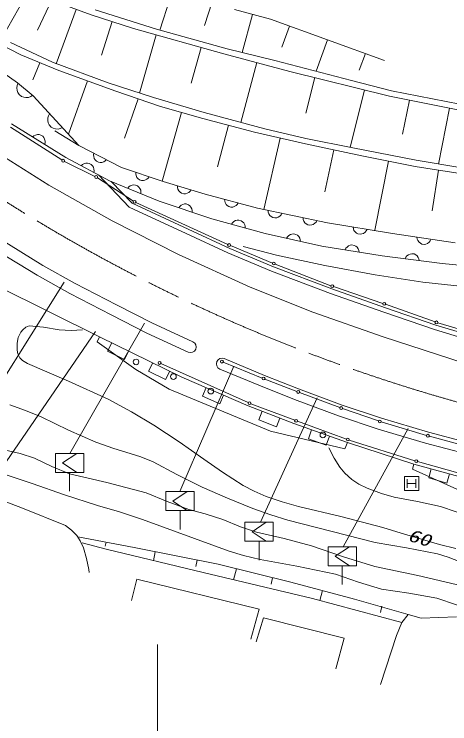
# Model space of a CAD drawing. Units: millimetres, scale not verified. Extents: x 40000 to 680000, y 20000 to 380000.
# Drawn here: x 93450 to 139506, y 245711 to 320784 of the extents above; entities that cross this region are included whole.
import ezdxf
from ezdxf.enums import TextEntityAlignment as Align

# ---------------------------------------------------------------- set-up
doc = ezdxf.new("R2010")
doc.units = ezdxf.units.MM
doc.header["$LTSCALE"] = 1000
doc.linetypes.add('CHAIN', pattern=[18.5, 12, -1.5, 3.5, -1.5])
for name, color, linetype, lineweight in [('M-BGD', 7, 'Continuous', 13), ('M-BGD-EXST', 7, 'Continuous', 13), ('M-BMK', 2, 'CHAIN', 13), ('M-STR-HTXT', 7, 'Continuous', 13), ('M-STR-STRC', 7, 'Continuous', 13)]:
    doc.layers.add(name, color=color, linetype=linetype, lineweight=lineweight)
doc.styles.add('ＭＳ ゴシック', font='')
doc.styles.get('ＭＳ ゴシック').set_extended_font_data('MS Gothic')

msp = doc.modelspace()

# ---------------------------------------------------------------- linework, layer by layer
at = {"layer": 'M-BGD'}
for p, q in [((95127, 323541), (92145, 318265)), ((110262, 323445), (108846, 319103)), ((97440, 322327), (95913, 319083)), ((114386, 322076), (113554, 319600)), ((98423, 321864), (101584, 320708)), ((100003, 321286), (97904, 315548)), ((101584, 320708), (106055, 319281)), ((108484, 319204), (102008, 321247)), ((116738, 321286), (120554, 320245)), ((118646, 320765), (117547, 316737)), ((87219, 320027), (94150, 316467)), ((103819, 319994), (102686, 316442)), ((120554, 320245), (132584, 315889)), ((106055, 319281), (115615, 316583)), ((115969, 317123), (108484, 319204)), ((122559, 319519), (121759, 317309)), ((86282, 318753), (93802, 313520)), ((108445, 318607), (106706, 312444)), ((97500, 315696), (93071, 317778)), ((126569, 318067), (125368, 314750)), ((113225, 317257), (112164, 313497)), ((121019, 315889), (115969, 317123)), ((94150, 316467), (98159, 314810)), ((115615, 316583), (122593, 314733)), ((130579, 316615), (129938, 314847)), ((96155, 315638), (95405, 313824)), ((103398, 313538), (97500, 315696)), ((119104, 315658), (117424, 309323)), ((129114, 313769), (121019, 315889)), ((98159, 314810), (104212, 312651)), ((122593, 314733), (133116, 312111)), ((125223, 314077), (124283, 310302)), ((93773, 313234), (93739, 313003)), ((93863, 313470), (93773, 313234)), ((93802, 313520), (95470, 312151)), ((101186, 313730), (99174, 308091)), ((108178, 311957), (103398, 313538)), ((133355, 312689), (129114, 313769)), ((93739, 313003), (93766, 312722)), ((93766, 312722), (93845, 312502)), ((93845, 312502), (93980, 312288)), ((104212, 312651), (108914, 311032)), ((130485, 312767), (128973, 306696)), ((140563, 311263), (133355, 312689)), ((93980, 312288), (94227, 312085)), ((94227, 312085), (94463, 311994)), ((94463, 311994), (94694, 311960)), ((94694, 311960), (94975, 311988)), ((94975, 311988), (95195, 312067)), ((95195, 312067), (95409, 312201)), ((95470, 312151), (100269, 306890)), ((106563, 311841), (105129, 307677)), ((113536, 310377), (108178, 311957)), ((133116, 312111), (141597, 310415)), ((135236, 311687), (134518, 308097)), ((108914, 311032), (113386, 309760)), ((139477, 310839), (138296, 304935)), ((97196, 310260), (97072, 310039)), ((111150, 310396), (109082, 303127)), ((119935, 308642), (113536, 310377)), ((97005, 309815), (96993, 309533)), ((96993, 309533), (97039, 309304)), ((97072, 310039), (97005, 309815)), ((97039, 309304), (97141, 309073)), ((113386, 309760), (118860, 308295)), ((98499, 305364), (93057, 308839)), ((98892, 305607), (93160, 309200)), ((97141, 309073), (97357, 308837)), ((97357, 308837), (97578, 308713)), ((97578, 308713), (97801, 308646)), ((97801, 308646), (98084, 308633)), ((98084, 308633), (98312, 308679)), ((98312, 308679), (98544, 308782)), ((116123, 309027), (114944, 304620)), ((124291, 307640), (119935, 308642)), ((95537, 307923), (95391, 307802)), ((95693, 308002), (95537, 307923)), ((95900, 308049), (95693, 308002)), ((96075, 308046), (95900, 308049)), ((96259, 308001), (96075, 308046)), ((96463, 307874), (96259, 308001)), ((96583, 307727), (96463, 307874)), ((100269, 306890), (97737, 308430)), ((118860, 308295), (124257, 307061)), ((96662, 307571), (96583, 307727)), ((96710, 307365), (96662, 307571)), ((96662, 307005), (96706, 307190)), ((96706, 307190), (96710, 307365)), ((121558, 307678), (119834, 300136)), ((124257, 307061), (130200, 305784)), ((129264, 306637), (124291, 307640)), ((100269, 306890), (104803, 304581)), ((127229, 306423), (126277, 301994)), ((135962, 305327), (129264, 306637)), ((103511, 303169), (98892, 305607)), ((101868, 306076), (101840, 305888)), ((101840, 305888), (101852, 305714)), ((101852, 305714), (101917, 305512)), ((130200, 305784), (135828, 304667)), ((101984, 303627), (98760, 305217)), ((100675, 304869), (100538, 304738)), ((100825, 304960), (100675, 304869)), ((101028, 305023), (100825, 304960)), ((101202, 305032), (101028, 305023)), ((101390, 305001), (101202, 305032)), ((101602, 304889), (101390, 305001)), ((101733, 304752), (101602, 304889)), ((101917, 305512), (102010, 305364)), ((102010, 305364), (102143, 305229)), ((102143, 305229), (102357, 305120)), ((102357, 305120), (102545, 305091)), ((102545, 305091), (102719, 305104)), ((102719, 305104), (102921, 305169)), ((102921, 305169), (103069, 305262)), ((103069, 305262), (103204, 305395)), ((133014, 305226), (131564, 297924)), ((140781, 304517), (135962, 305327)), ((101824, 304603), (101733, 304752)), ((101886, 304400), (101824, 304603)), ((101865, 304038), (101896, 304225)), ((101896, 304225), (101886, 304400)), ((104803, 304581), (109209, 303084)), ((106296, 304073), (106295, 303884)), ((135828, 304667), (140801, 303896)), ((138315, 304281), (137650, 299993)), ((106060, 301010), (102245, 303479)), ((102368, 303773), (105620, 300362)), ((106295, 303884), (106332, 303713)), ((106332, 303713), (106425, 303522)), ((106425, 303522), (106538, 303389)), ((106538, 303389), (106690, 303274)), ((107278, 303233), (107468, 303327)), ((107468, 303327), (107601, 303440)), ((107601, 303440), (107716, 303591)), ((108772, 300988), (103511, 303169)), ((103715, 303085), (105916, 300776)), ((105714, 302613), (105573, 302509)), ((105910, 302694), (105714, 302613)), ((106083, 302720), (105910, 302694)), ((106272, 302706), (106083, 302720)), ((106494, 302614), (106272, 302706)), ((106637, 302490), (106494, 302614)), ((106690, 303274), (106917, 303197)), ((106917, 303197), (107107, 303196)), ((107107, 303196), (107278, 303233)), ((109209, 303084), (113657, 301758)), ((110714, 302635), (110720, 302445)), ((105573, 302509), (105449, 302366)), ((106741, 302350), (106637, 302490)), ((106823, 302153), (106741, 302350)), ((106848, 301980), (106823, 302153)), ((106835, 301791), (106848, 301980)), ((110720, 302445), (110764, 302276)), ((110764, 302276), (110864, 302089)), ((110864, 302089), (110983, 301960)), ((110983, 301960), (111138, 301851)), ((111138, 301851), (111368, 301783)), ((111558, 301789), (111727, 301832)), ((111727, 301832), (111914, 301933)), ((111914, 301933), (112043, 302051)), ((112043, 302051), (112152, 302206)), ((111368, 301783), (111558, 301789)), ((113657, 301758), (119175, 300261)), ((115692, 301206), (115703, 301016)), ((105620, 300362), (111644, 297590)), ((105916, 300776), (111857, 298043)), ((116032, 296425), (106322, 300866)), ((114333, 299149), (108772, 300988)), ((110954, 300456), (110841, 300304)), ((111087, 300570), (110954, 300456)), ((111276, 300665), (111087, 300570)), ((111447, 300704), (111276, 300665)), ((111637, 300704), (111447, 300704)), ((111864, 300629), (111637, 300704)), ((112016, 300515), (111864, 300629)), ((112131, 300383), (112016, 300515)), ((112226, 300193), (112131, 300383)), ((115703, 301016), (115750, 300848)), ((115750, 300848), (115856, 300664)), ((115856, 300664), (115977, 300538)), ((115977, 300538), (116135, 300433)), ((116135, 300433), (116367, 300370)), ((116367, 300370), (116556, 300380)), ((116556, 300380), (116724, 300428)), ((116724, 300428), (116908, 300534)), ((116908, 300534), (117035, 300655)), ((117035, 300655), (117140, 300813)), ((112264, 300022), (112226, 300193)), ((112265, 299833), (112264, 300022)), ((119175, 300261), (126574, 298721)), ((120290, 300028), (120312, 299840)), ((120312, 299840), (120370, 299675)), ((120370, 299675), (120486, 299497)), ((121545, 299430), (121663, 299559)), ((121663, 299559), (121759, 299723)), ((119979, 297566), (114333, 299149)), ((116667, 298837), (116540, 298717)), ((116852, 298941), (116667, 298837)), ((117021, 298987), (116852, 298941)), ((117210, 298996), (117021, 298987)), ((117441, 298931), (117210, 298996)), ((117599, 298825), (117441, 298931)), ((117719, 298698), (117599, 298825)), ((120486, 299497), (120615, 299379)), ((120615, 299379), (120779, 299283)), ((120779, 299283), (121014, 299234)), ((121014, 299234), (121202, 299257)), ((121202, 299257), (121367, 299314)), ((121367, 299314), (121545, 299430)), ((123990, 299259), (124012, 299070)), ((124012, 299070), (124070, 298905)), ((124070, 298905), (124186, 298728)), ((125363, 298789), (125459, 298953)), ((111857, 298043), (116244, 295986)), ((116540, 298717), (116434, 298560)), ((117823, 298513), (117719, 298698)), ((117869, 298344), (117823, 298513)), ((117878, 298155), (117869, 298344)), ((124186, 298728), (124315, 298609)), ((124315, 298609), (124479, 298513)), ((124479, 298513), (124714, 298465)), ((124714, 298465), (124902, 298487)), ((124902, 298487), (125067, 298544)), ((125067, 298544), (125245, 298660)), ((125245, 298660), (125363, 298789)), ((126574, 298721), (133461, 297566)), ((129278, 298267), (129307, 298080)), ((129307, 298080), (129371, 297917)), ((111644, 297590), (116042, 295529)), ((125992, 296240), (119979, 297566)), ((122471, 297354), (122351, 297227)), ((122650, 297469), (122471, 297354)), ((122815, 297524), (122650, 297469)), ((123004, 297544), (122815, 297524)), ((123238, 297492), (123004, 297544)), ((123401, 297395), (123238, 297492)), ((123528, 297275), (123401, 297395)), ((129371, 297917), (129494, 297744)), ((129494, 297744), (129627, 297631)), ((129627, 297631), (129795, 297542)), ((129795, 297542), (130032, 297502)), ((130032, 297502), (130219, 297532)), ((130219, 297532), (130382, 297596)), ((130382, 297596), (130555, 297719)), ((130555, 297719), (130668, 297852)), ((130668, 297852), (130757, 298019)), ((133461, 297566), (140090, 296582)), ((122351, 297227), (122253, 297064)), ((123643, 297096), (123528, 297275)), ((123698, 296930), (123643, 297096)), ((123718, 296742), (123698, 296930)), ((136034, 297184), (136067, 296997)), ((136067, 296997), (136134, 296836)), ((136134, 296836), (136260, 296665)), ((136260, 296665), (136395, 296554)), ((136395, 296554), (136564, 296469)), ((137150, 296533), (137321, 296660)), ((137321, 296660), (137432, 296795)), ((137432, 296795), (137517, 296964)), ((116244, 295986), (120854, 294069)), ((120767, 294458), (116307, 296305)), ((117669, 296197), (121176, 295299)), ((132366, 295213), (125992, 296240)), ((128526, 296014), (128439, 295846)), ((128639, 296148), (128526, 296014)), ((128811, 296272), (128639, 296148)), ((128973, 296337), (128811, 296272)), ((129161, 296368), (128973, 296337)), ((129398, 296330), (129161, 296368)), ((129566, 296242), (129398, 296330)), ((129700, 296129), (129566, 296242)), ((129824, 295957), (129700, 296129)), ((129889, 295795), (129824, 295957)), ((129919, 295607), (129889, 295795)), ((136564, 296469), (136802, 296433)), ((136802, 296433), (136989, 296466)), ((136989, 296466), (137150, 296533)), ((116042, 295529), (120669, 293605)), ((121176, 295299), (126309, 294187)), ((138696, 294401), (132366, 295213)), ((134869, 295074), (134787, 294903)), ((134978, 295211), (134869, 295074)), ((135146, 295341), (134978, 295211)), ((135306, 295411), (135146, 295341)), ((135492, 295447), (135306, 295411)), ((135730, 295417), (135492, 295447)), ((135901, 295334), (135730, 295417)), ((136038, 295226), (135901, 295334)), ((136168, 295058), (136038, 295226)), ((136238, 294898), (136168, 295058)), ((126939, 292062), (121046, 294347)), ((136275, 294712), (136238, 294898)), ((145069, 293802), (138696, 294401)), ((120669, 293605), (126876, 291246)), ((120854, 294069), (127048, 291715)), ((126309, 294187), (131613, 293203)), ((131613, 293203), (136660, 292433)), ((90836, 292431), (102485, 286652)), ((136660, 292433), (141776, 291890)), ((127048, 291715), (132693, 289722)), ((132440, 290190), (127221, 291960)), ((126876, 291246), (132532, 289248)), ((137944, 288230), (132723, 290092)), ((132532, 289248), (137891, 287416)), ((132693, 289722), (138046, 287892)), ((138046, 287892), (142954, 286385)), ((142822, 286787), (138229, 288138)), ((137891, 287416), (142816, 285904)), ((102221, 286124), (102485, 286652)), ((106312, 283188), (102221, 286124)), ((102485, 286652), (111161, 282396)), ((103756, 286028), (103316, 285130)), ((103316, 285130), (105112, 284249)), ((105112, 284249), (105552, 285147)), ((108095, 283900), (107654, 283002)), ((108961, 283821), (118189, 279693)), ((115557, 283970), (119681, 282295)), ((109842, 281109), (106312, 283188)), ((107654, 283002), (109450, 282122)), ((109450, 282122), (109890, 283019)), ((111161, 282396), (118188, 279361)), ((119960, 282184), (123348, 280871)), ((120564, 276688), (109842, 281109)), ((113757, 281275), (113360, 280357)), ((113360, 280357), (115196, 279564)), ((115196, 279564), (115593, 280482)), ((123629, 280764), (127887, 279173)), ((118188, 279361), (123005, 277480)), ((118466, 279578), (123113, 277821)), ((119665, 278784), (119302, 277853)), ((128169, 279071), (131967, 277748)), ((119302, 277853), (121165, 277125)), ((121165, 277125), (121528, 278057)), ((123005, 277480), (128679, 275468)), ((123394, 277717), (128577, 275832)), ((132252, 277656), (137054, 276229)), ((128416, 274808), (120564, 276688)), ((124900, 276808), (124566, 275866)), ((124566, 275866), (126451, 275197)), ((126451, 275197), (126785, 276140)), ((128861, 275736), (135820, 273549)), ((137343, 276147), (142143, 274849)), ((128679, 275468), (128416, 274808)), ((128679, 275468), (135719, 273189)), ((136107, 273463), (141325, 271972)), ((135558, 272661), (135719, 273189)), ((140639, 270351), (135558, 272661)), ((135719, 273189), (141294, 271638)), ((137543, 272681), (137275, 271718)), ((139202, 271182), (139470, 272145)), ((137275, 271718), (139202, 271182)), ((100179, 265506), (106141, 264364)), ((103160, 264174), (100623, 264872)), ((103160, 264935), (103077, 264501)), ((106141, 264364), (115020, 262589)), ((113434, 261701), (103160, 264174)), ((108361, 263920), (108170, 262968)), ((112800, 263032), (112665, 262357)), ((115020, 262589), (122694, 260686)), ((116938, 262113), (116648, 260941)), ((124977, 258974), (113434, 261701)), ((105852, 258757), (106426, 261022)), ((106426, 261022), (119355, 257851)), ((120775, 261162), (120607, 260484)), ((122694, 260686), (129417, 258910)), ((126055, 259798), (125780, 258758)), ((134427, 256437), (124977, 258974)), ((129417, 258910), (135093, 257277)), ((119355, 257851), (118479, 254648)), ((132334, 258149), (132166, 257504)), ((119023, 254376), (119808, 256914)), ((119808, 256914), (128327, 254769)), ((134427, 256437), (135093, 257277)), ((135093, 257277), (136483, 256884)), ((136483, 256884), (140199, 257035)), ((134427, 256437), (133856, 255071)), ((128327, 254769), (127451, 251537)), ((133856, 255071), (132164, 249875))]:
    msp.add_line(p, q, dxfattribs=at)
for points in [[(100669, 287386), (99471, 287322), (98219, 287378), (96532, 287672), (95024, 287830), (94664, 287667), (94350, 287402), (94136, 287133), (93883, 286589), (93767, 285993), (93760, 285233), (93840, 284843), (94054, 284437), (94329, 284164), (94849, 283838), (99204, 281977), (103393, 280068), (105848, 278720), (108229, 277299), (110893, 275555), (113511, 273721), (115469, 272338), (117661, 270931), (118807, 270326), (120090, 269773), (121798, 269191), (123512, 268713), (127987, 267646), (132416, 266481), (134381, 265890), (138399, 264680), (140144, 264245)], [(66820, 282439), (74871, 276884), (76709, 275878), (78688, 274912), (81055, 273713), (83599, 272547), (86807, 271414), (89969, 270178), (94334, 268537), (98887, 266678), (99523, 266208), (100061, 265642), (100432, 265064), (100759, 264326), (101090, 263209), (101326, 262034), (101384, 261701)], [(92993, 279440), (94653, 278872), (96311, 278190), (99188, 276790), (102081, 275498), (103969, 274834), (105716, 274322), (106856, 273952), (108130, 273409), (110631, 272072), (113327, 270756), (115985, 269573), (118695, 268479), (120579, 267805), (122387, 267264), (131606, 264882), (134922, 264338), (138193, 263692), (139343, 263348), (140618, 262852)], [(126710, 274892), (127265, 273827), (127896, 272853), (128417, 272239), (129160, 271564), (129878, 271080), (130772, 270629), (132285, 270074), (133638, 269680), (136107, 269246), (138531, 268713), (141849, 267559), (145119, 266532), (146786, 266149), (148760, 265815), (153323, 265430), (157982, 264930), (160918, 264584), (163893, 264123), (166919, 263413), (170254, 262744), (171665, 262596)], [(92517, 274672), (94080, 274291), (95602, 273807), (97429, 272917), (99286, 272165), (103229, 271236), (107409, 270136), (109627, 269216), (111915, 268379), (113658, 267923), (115516, 267322), (117367, 266557), (119081, 265973), (122007, 265299), (124877, 264536), (128256, 263376), (131588, 262338), (136142, 261399), (140786, 260317)], [(91516, 272403), (95346, 271139), (98775, 269930), (102274, 268811), (104580, 268144), (107017, 267327), (116171, 263983), (117689, 263508), (119439, 263082), (123336, 262385), (127427, 261539), (129838, 260692), (132290, 259959), (135188, 259544), (138125, 259000), (142302, 257601), (146372, 256348), (155678, 253858), (164875, 251091), (167387, 250288), (169937, 249583), (171911, 249256)]]:
    msp.add_lwpolyline(points, dxfattribs=at)
for centre, radius in [((98625, 305283), 150), ((102119, 303560), 150), ((106186, 300929), 150), ((116168, 296363), 150), ((120906, 294401), 150), ((127079, 292008), 150), ((132582, 290142), 150), ((138085, 288180), 150), ((106332, 283990), 300), ((108825, 283883), 150), ((115418, 284026), 150), ((110284, 282447), 300), ((119820, 282238), 150), ((114236, 280904), 300), ((123488, 280817), 150), ((118326, 279631), 150), ((128028, 279120), 150), ((123253, 277768), 150), ((132108, 277699), 150), ((126093, 276275), 300), ((137198, 276186), 150), ((128718, 275781), 150), ((135963, 273504), 150)]:
    msp.add_circle(centre, radius, dxfattribs=at)
at = {"layer": 'M-BGD-EXST'}
for p, q in [((90200, 278853), (98720, 292440)), ((107240, 288106), (99318, 274313)), ((110977, 270277), (116657, 283547)), ((125476, 280184), (119497, 267034)), ((128241, 264439), (135117, 276970)), ((100808, 274313), (97808, 274313)), ((97808, 274313), (97808, 272313)), ((100808, 274313), (97808, 274313)), ((97808, 274313), (97808, 272313)), ((100058, 274313), (98558, 273313)), ((100058, 274313), (98558, 273313)), ((100808, 274313), (100808, 272313)), ((100808, 274313), (100808, 272313)), ((98558, 273313), (100058, 272313)), ((98558, 273313), (100058, 272313)), ((97808, 272313), (100808, 272313)), ((97808, 272313), (100808, 272313)), ((99308, 272313), (99308, 270313)), ((99308, 272313), (99308, 270313)), ((134714, 270379), (134714, 271879)), ((134714, 271879), (136214, 271879)), ((136214, 271879), (136214, 270379)), ((135014, 271579), (135014, 270679)), ((135014, 271129), (135914, 271129)), ((135914, 271579), (135914, 270679)), ((112483, 270277), (109483, 270277)), ((109483, 270277), (109483, 268277)), ((112483, 270277), (109483, 270277)), ((109483, 270277), (109483, 268277)), ((111733, 270277), (110233, 269277)), ((111733, 270277), (110233, 269277)), ((112483, 270277), (112483, 268277)), ((112483, 270277), (112483, 268277)), ((136214, 270379), (134714, 270379)), ((110233, 269277), (111733, 268277)), ((110233, 269277), (111733, 268277)), ((109483, 268277), (112483, 268277)), ((109483, 268277), (112483, 268277)), ((110983, 268277), (110983, 266277)), ((110983, 268277), (110983, 266277)), ((120843, 267034), (117843, 267034)), ((117843, 267034), (117843, 265034)), ((120093, 267034), (118593, 266034)), ((120843, 267034), (120843, 265034)), ((118593, 266034), (120093, 265034)), ((117843, 265034), (120843, 265034)), ((119343, 265034), (119343, 263034)), ((129635, 264439), (126635, 264439)), ((126635, 264439), (126635, 262439)), ((129635, 264439), (126635, 264439)), ((126635, 264439), (126635, 262439)), ((128885, 264439), (127385, 263439)), ((128885, 264439), (127385, 263439)), ((129635, 264439), (129635, 262439)), ((129635, 264439), (129635, 262439)), ((127385, 263439), (128885, 262439)), ((127385, 263439), (128885, 262439)), ((126635, 262439), (129635, 262439)), ((126635, 262439), (129635, 262439)), ((128135, 262439), (128135, 260439)), ((128135, 262439), (128135, 260439))]:
    msp.add_line(p, q, dxfattribs=at)
at = {"layer": 'M-BMK'}
msp.add_arc((188739, 453109), 180000, 233.0511, 264.27899, dxfattribs=at)
at = {"layer": 'M-STR-HTXT'}
msp.add_line((108591, 254095), (108591, 234187), dxfattribs=at)
at = {"layer": 'M-STR-STRC'}
for p, q in [((91049, 306529), (97111, 302700)), ((97111, 302700), (103812, 298924)), ((103812, 298924), (110832, 295361)), ((91776, 297072), (96468, 294206)), ((91151, 296047), (95865, 293168)), ((110832, 295361), (118383, 291905)), ((96468, 294206), (99905, 292306)), ((95865, 293168), (99337, 291249)), ((99905, 292306), (104259, 290030)), ((118383, 291905), (125031, 289246)), ((99337, 291249), (103712, 288962)), ((104259, 290030), (107990, 288123)), ((125031, 289246), (132476, 286640)), ((103712, 288962), (107467, 287042)), ((107990, 288123), (112342, 286129)), ((86048, 263908), (102040, 287219)), ((107467, 287042), (111842, 285038)), ((132476, 286640), (141038, 283874)), ((115655, 284352), (119929, 282568)), ((115193, 283245), (119488, 281453)), ((119929, 282568), (123495, 281157)), ((119488, 281453), (123073, 280033)), ((123495, 281157), (128140, 279410)), ((123073, 280033), (127741, 278278)), ((128140, 279410), (132283, 278041)), ((127741, 278278), (131923, 276897)), ((132283, 278041), (137250, 276559)), ((131923, 276897), (136927, 275403)), ((137250, 276559), (142367, 275224)), ((136927, 275403), (142080, 274058))]:
    msp.add_line(p, q, dxfattribs=at)
for centre, start, end in [((112092, 285584), 245.38916, 65.38916), ((115424, 283799), 67.34477, 247.34477)]:
    msp.add_arc(centre, 600, start, end, dxfattribs=at)

# ---------------------------------------------------------------- texts
at = {"layer": 'M-BGD', "style": 'ＭＳ ゴシック', "oblique": 15, "width": 1.35}
msp.add_text('60', height=1320, rotation=342.9, dxfattribs=at).set_placement((134834, 264744), align=Align.BOTTOM_LEFT)

doc.saveas('drawing.dxf')
